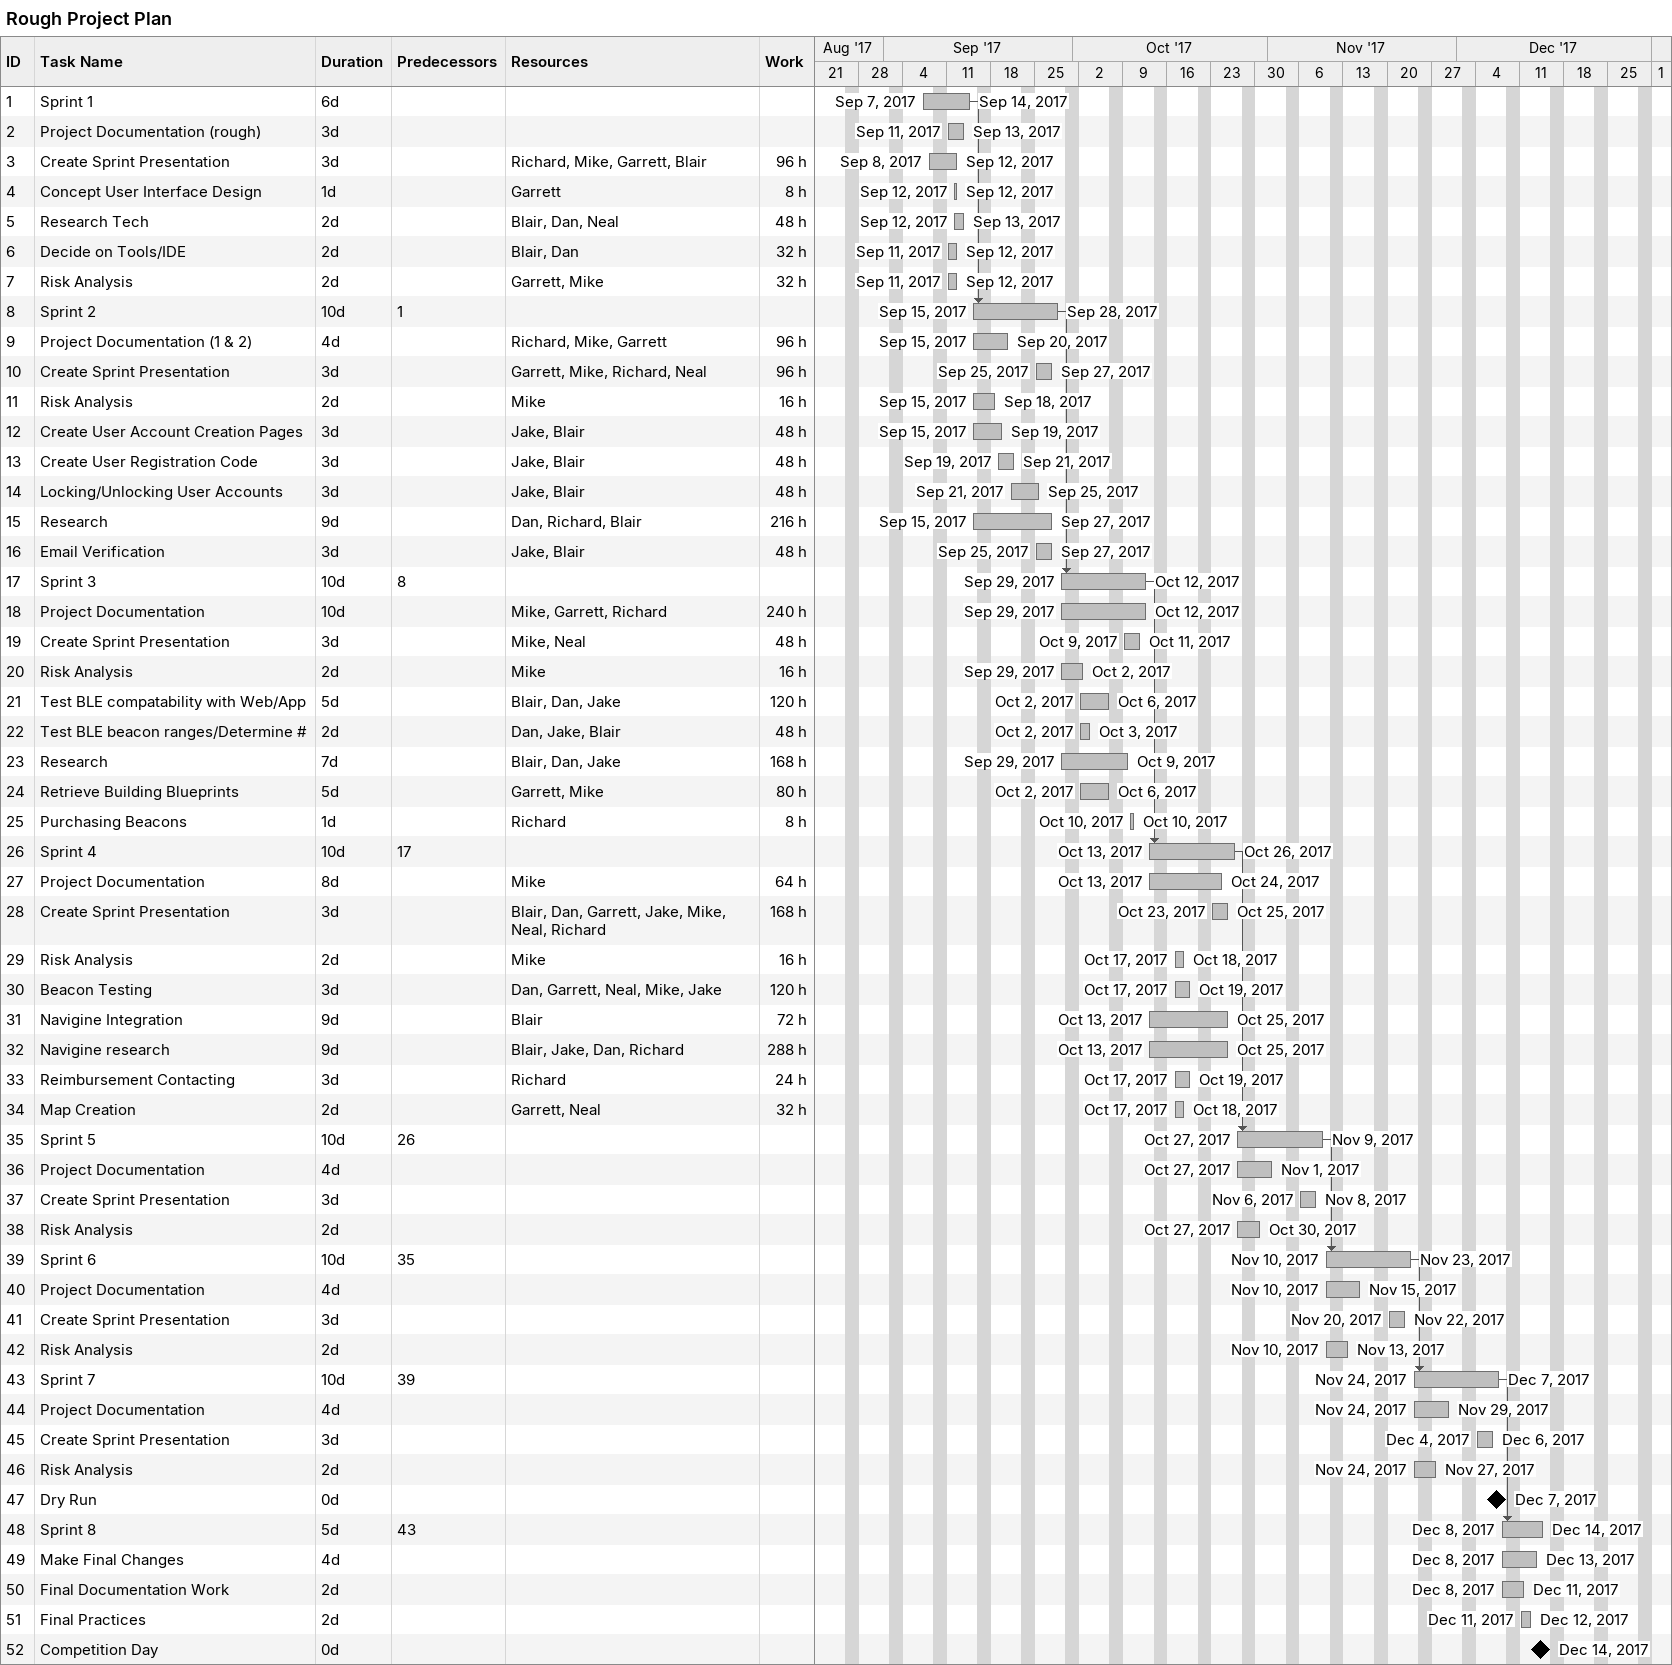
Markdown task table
Rough Project Plan

| ID | Task | Duration | Start | Finish | Predecessors | Resources | Work (h) |
|---|---|---|---|---|---|---|---|
| 1 | Sprint 1 | 6d | 2017-09-07 | 2017-09-14 |  |  |  |
| 2 | Project Documentation (rough) | 3d | 2017-09-11 | 2017-09-13 |  |  |  |
| 3 | Create Sprint Presentation | 3d | 2017-09-08 | 2017-09-12 |  | Richard, Mike, Garrett, Blair | 96 |
| 4 | Concept User Interface Design | 1d | 2017-09-12 | 2017-09-12 |  | Garrett | 8 |
| 5 | Research Tech | 2d | 2017-09-12 | 2017-09-13 |  | Blair, Dan, Neal | 48 |
| 6 | Decide on Tools/IDE | 2d | 2017-09-11 | 2017-09-12 |  | Blair, Dan | 32 |
| 7 | Risk Analysis | 2d | 2017-09-11 | 2017-09-12 |  | Garrett, Mike | 32 |
| 8 | Sprint 2 | 10d | 2017-09-15 | 2017-09-28 | 1 |  |  |
| 9 | Project Documentation (1 & 2) | 4d | 2017-09-15 | 2017-09-20 |  | Richard, Mike, Garrett | 96 |
| 10 | Create Sprint Presentation | 3d | 2017-09-25 | 2017-09-27 |  | Garrett, Mike, Richard, Neal | 96 |
| 11 | Risk Analysis | 2d | 2017-09-15 | 2017-09-18 |  | Mike | 16 |
| 12 | Create User Account Creation Pages | 3d | 2017-09-15 | 2017-09-19 |  | Jake, Blair | 48 |
| 13 | Create User Registration Code | 3d | 2017-09-19 | 2017-09-21 |  | Jake, Blair | 48 |
| 14 | Locking/Unlocking User Accounts | 3d | 2017-09-21 | 2017-09-25 |  | Jake, Blair | 48 |
| 15 | Research | 9d | 2017-09-15 | 2017-09-27 |  | Dan, Richard, Blair | 216 |
| 16 | Email Verification | 3d | 2017-09-25 | 2017-09-27 |  | Jake, Blair | 48 |
| 17 | Sprint 3 | 10d | 2017-09-29 | 2017-10-12 | 8 |  |  |
| 18 | Project Documentation | 10d | 2017-09-29 | 2017-10-12 |  | Mike, Garrett, Richard | 240 |
| 19 | Create Sprint Presentation | 3d | 2017-10-09 | 2017-10-11 |  | Mike, Neal | 48 |
| 20 | Risk Analysis | 2d | 2017-09-29 | 2017-10-02 |  | Mike | 16 |
| 21 | Test BLE compatability with Web/App | 5d | 2017-10-02 | 2017-10-06 |  | Blair, Dan, Jake | 120 |
| 22 | Test BLE beacon ranges/Determine # | 2d | 2017-10-02 | 2017-10-03 |  | Dan, Jake, Blair | 48 |
| 23 | Research | 7d | 2017-09-29 | 2017-10-09 |  | Blair, Dan, Jake | 168 |
| 24 | Retrieve Building Blueprints | 5d | 2017-10-02 | 2017-10-06 |  | Garrett, Mike | 80 |
| 25 | Purchasing Beacons | 1d | 2017-10-10 | 2017-10-10 |  | Richard | 8 |
| 26 | Sprint 4 | 10d | 2017-10-13 | 2017-10-26 | 17 |  |  |
| 27 | Project Documentation | 8d | 2017-10-13 | 2017-10-24 |  | Mike | 64 |
| 28 | Create Sprint Presentation | 3d | 2017-10-23 | 2017-10-25 |  | Blair, Dan, Garrett, Jake, Mike, Neal, Richard | 168 |
| 29 | Risk Analysis | 2d | 2017-10-17 | 2017-10-18 |  | Mike | 16 |
| 30 | Beacon Testing | 3d | 2017-10-17 | 2017-10-19 |  | Dan, Garrett, Neal, Mike, Jake | 120 |
| 31 | Navigine Integration | 9d | 2017-10-13 | 2017-10-25 |  | Blair | 72 |
| 32 | Navigine research | 9d | 2017-10-13 | 2017-10-25 |  | Blair, Jake, Dan, Richard | 288 |
| 33 | Reimbursement Contacting | 3d | 2017-10-17 | 2017-10-19 |  | Richard | 24 |
| 34 | Map Creation | 2d | 2017-10-17 | 2017-10-18 |  | Garrett, Neal | 32 |
| 35 | Sprint 5 | 10d | 2017-10-27 | 2017-11-09 | 26 |  |  |
| 36 | Project Documentation | 4d | 2017-10-27 | 2017-11-01 |  |  |  |
| 37 | Create Sprint Presentation | 3d | 2017-11-06 | 2017-11-08 |  |  |  |
| 38 | Risk Analysis | 2d | 2017-10-27 | 2017-10-30 |  |  |  |
| 39 | Sprint 6 | 10d | 2017-11-10 | 2017-11-23 | 35 |  |  |
| 40 | Project Documentation | 4d | 2017-11-10 | 2017-11-15 |  |  |  |
| 41 | Create Sprint Presentation | 3d | 2017-11-20 | 2017-11-22 |  |  |  |
| 42 | Risk Analysis | 2d | 2017-11-10 | 2017-11-13 |  |  |  |
| 43 | Sprint 7 | 10d | 2017-11-24 | 2017-12-07 | 39 |  |  |
| 44 | Project Documentation | 4d | 2017-11-24 | 2017-11-29 |  |  |  |
| 45 | Create Sprint Presentation | 3d | 2017-12-04 | 2017-12-06 |  |  |  |
| 46 | Risk Analysis | 2d | 2017-11-24 | 2017-11-27 |  |  |  |
| 47 | Dry Run | 0d | 2017-12-07 | 2017-12-07 |  |  |  |
| 48 | Sprint 8 | 5d | 2017-12-08 | 2017-12-14 | 43 |  |  |
| 49 | Make Final Changes | 4d | 2017-12-08 | 2017-12-13 |  |  |  |
| 50 | Final Documentation Work | 2d | 2017-12-08 | 2017-12-11 |  |  |  |
| 51 | Final Practices | 2d | 2017-12-11 | 2017-12-12 |  |  |  |
| 52 | Competition Day | 0d | 2017-12-14 | 2017-12-14 |  |  |  |
